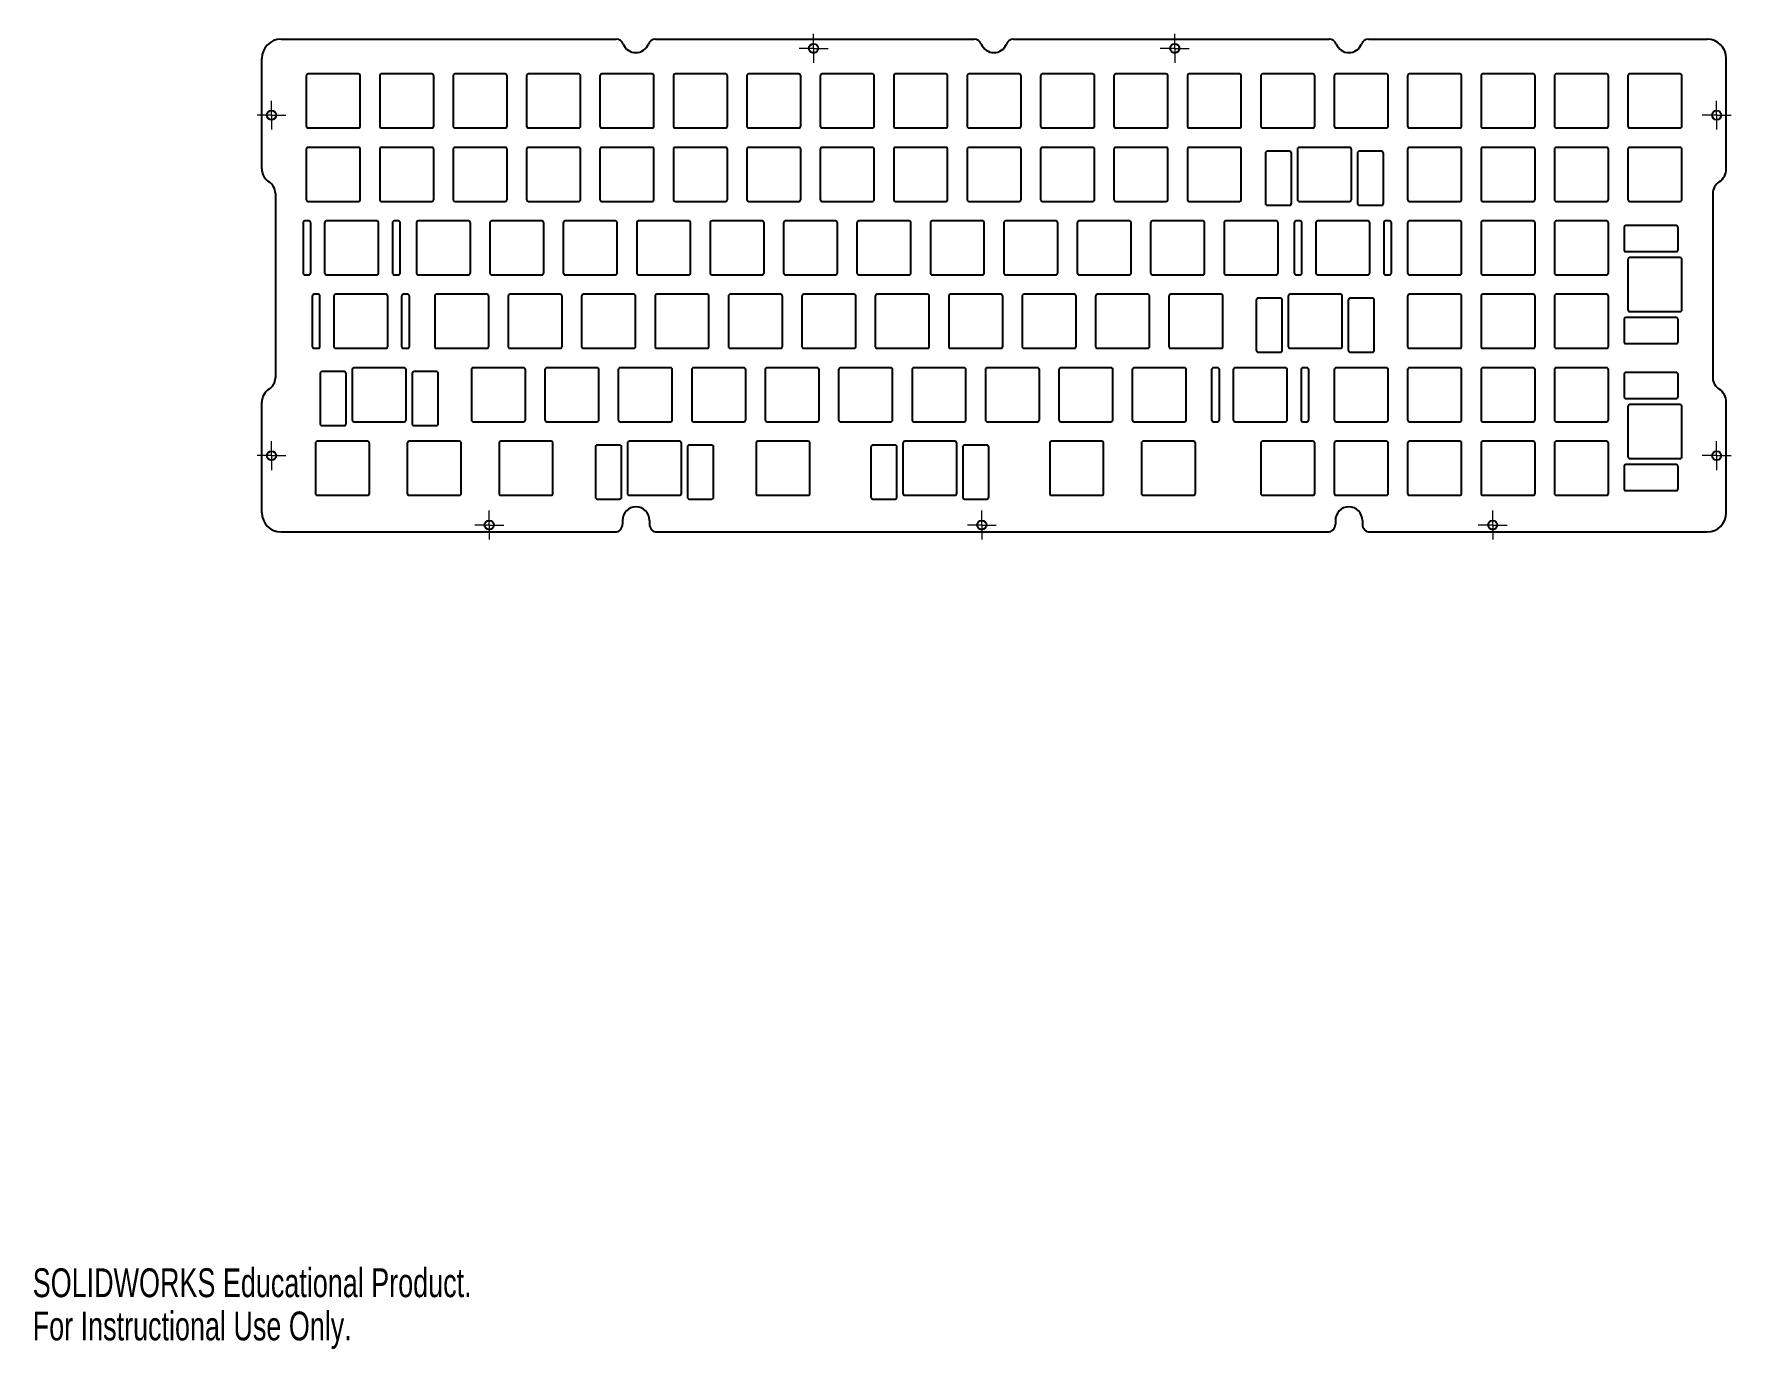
# Model space of a CAD drawing. Header units: millimetres. Extents: x 0 to 441, y 0 to 341.
import ezdxf

# ---------------------------------------------------------------- set-up
doc = ezdxf.new("R2010")
doc.units = ezdxf.units.MM
doc.styles.add('SLDTEXTSTYLE0', font='TXT', dxfattribs={"width": 0.7})

# ---------------------------------------------------------------- blocks, each defined once
blk = doc.blocks.new('SW_CENTERMARKSYMBOL_0')
at = {"color": 0, "linetype": 'Continuous', "lineweight": 18}
for p, q in [((-2.54, 0), (-3.74, 0)), ((0, 0), (-2.54, 0)), ((0, 2.54), (0, 3.74)), ((0, 0), (0, 2.54)), ((0, 0), (0, -2.54)), ((0, 0), (2.54, 0)), ((2.54, 0), (3.74, 0)), ((0, -2.54), (0, -3.74))]:
    blk.add_line(p, q, dxfattribs=at)
blk = doc.blocks.new('SW_CENTERMARKSYMBOL_1')
at = {"color": 0, "linetype": 'Continuous', "lineweight": 18}
for p, q in [((-2.54, 0), (-3.74, 0)), ((0, 0), (-2.54, 0)), ((0, 2.54), (0, 3.74)), ((0, 0), (0, 2.54)), ((0, 0), (0, -2.54)), ((0, 0), (2.54, 0)), ((2.54, 0), (3.74, 0)), ((0, -2.54), (0, -3.74))]:
    blk.add_line(p, q, dxfattribs=at)
blk = doc.blocks.new('SW_CENTERMARKSYMBOL_2')
at = {"color": 0, "linetype": 'Continuous', "lineweight": 18}
for p, q in [((-2.54, 0), (-3.74, 0)), ((0, 0), (-2.54, 0)), ((0, 2.54), (0, 3.74)), ((0, 0), (0, 2.54)), ((0, 0), (0, -2.54)), ((0, 0), (2.54, 0)), ((2.54, 0), (3.74, 0)), ((0, -2.54), (0, -3.74))]:
    blk.add_line(p, q, dxfattribs=at)
blk = doc.blocks.new('SW_CENTERMARKSYMBOL_3')
at = {"color": 0, "linetype": 'Continuous', "lineweight": 18}
for p, q in [((-2.54, 0), (-3.74, 0)), ((0, 0), (-2.54, 0)), ((0, 2.54), (0, 3.74)), ((0, 0), (0, 2.54)), ((0, 0), (0, -2.54)), ((0, 0), (2.54, 0)), ((2.54, 0), (3.74, 0)), ((0, -2.54), (0, -3.74))]:
    blk.add_line(p, q, dxfattribs=at)
blk = doc.blocks.new('SW_CENTERMARKSYMBOL_4')
at = {"color": 0, "linetype": 'Continuous', "lineweight": 18}
for p, q in [((-2.54, 0), (-3.74, 0)), ((0, 0), (-2.54, 0)), ((0, 2.54), (0, 3.74)), ((0, 0), (0, 2.54)), ((0, 0), (0, -2.54)), ((0, 0), (2.54, 0)), ((2.54, 0), (3.74, 0)), ((0, -2.54), (0, -3.74))]:
    blk.add_line(p, q, dxfattribs=at)
blk = doc.blocks.new('SW_CENTERMARKSYMBOL_5')
at = {"color": 0, "linetype": 'Continuous', "lineweight": 18}
for p, q in [((-2.54, 0), (-3.74, 0)), ((0, 0), (-2.54, 0)), ((0, 2.54), (0, 3.74)), ((0, 0), (0, 2.54)), ((0, 0), (0, -2.54)), ((0, 0), (2.54, 0)), ((2.54, 0), (3.74, 0)), ((0, -2.54), (0, -3.74))]:
    blk.add_line(p, q, dxfattribs=at)
blk = doc.blocks.new('SW_CENTERMARKSYMBOL_6')
at = {"color": 0, "linetype": 'Continuous', "lineweight": 18}
for p, q in [((-2.54, 0), (-3.74, 0)), ((0, 0), (-2.54, 0)), ((0, 2.54), (0, 3.74)), ((0, 0), (0, 2.54)), ((0, 0), (0, -2.54)), ((0, 0), (2.54, 0)), ((2.54, 0), (3.74, 0)), ((0, -2.54), (0, -3.74))]:
    blk.add_line(p, q, dxfattribs=at)
blk = doc.blocks.new('SW_CENTERMARKSYMBOL_7')
at = {"color": 0, "linetype": 'Continuous', "lineweight": 18}
for p, q in [((-2.54, 0), (-3.74, 0)), ((0, 0), (-2.54, 0)), ((0, 2.54), (0, 3.74)), ((0, 0), (0, 2.54)), ((0, 0), (0, -2.54)), ((0, 0), (2.54, 0)), ((2.54, 0), (3.74, 0)), ((0, -2.54), (0, -3.74))]:
    blk.add_line(p, q, dxfattribs=at)
blk = doc.blocks.new('SW_CENTERMARKSYMBOL_8')
at = {"color": 0, "linetype": 'Continuous', "lineweight": 18}
for p, q in [((-2.54, 0), (-3.74, 0)), ((0, 0), (-2.54, 0)), ((0, 2.54), (0, 3.74)), ((0, 0), (0, 2.54)), ((0, 0), (0, -2.54)), ((0, 0), (2.54, 0)), ((2.54, 0), (3.74, 0)), ((0, -2.54), (0, -3.74))]:
    blk.add_line(p, q, dxfattribs=at)

msp = doc.modelspace()

# ---------------------------------------------------------------- linework, layer by layer
at = {"color": 7, "linetype": 'Continuous', "lineweight": 25}
for p, q in [((64.45, 339.57), (151.35, 339.57)), ((161.6, 339.57), (244.25, 339.57)), ((254.5, 339.57), (336.35, 339.57)), ((346.6, 339.57), (434.4, 339.57)), ((59.45, 305.92), (59.45, 334.57)), ((84.48, 330.55), (71.48, 330.55)), ((103.53, 330.55), (90.53, 330.55)), ((122.58, 330.55), (109.58, 330.55)), ((141.63, 330.55), (128.63, 330.55)), ((160.68, 330.55), (147.68, 330.55)), ((179.73, 330.55), (166.73, 330.55)), ((198.78, 330.55), (185.78, 330.55)), ((217.83, 330.55), (204.83, 330.55)), ((236.88, 330.55), (223.88, 330.55)), ((255.93, 330.55), (242.93, 330.55)), ((274.98, 330.55), (261.98, 330.55)), ((294.03, 330.55), (281.03, 330.55)), ((313.08, 330.55), (300.08, 330.55)), ((332.13, 330.55), (319.13, 330.55)), ((351.18, 330.55), (338.18, 330.55)), ((370.23, 330.55), (357.23, 330.55)), ((389.28, 330.55), (376.28, 330.55)), ((408.33, 330.55), (395.33, 330.55)), ((427.38, 330.55), (414.38, 330.55)), ((439.4, 305.92), (439.4, 334.57)), ((70.98, 330.05), (70.98, 317.05)), ((84.98, 317.05), (84.98, 330.05)), ((90.03, 330.05), (90.03, 317.05)), ((104.03, 317.05), (104.03, 330.05)), ((109.08, 330.05), (109.08, 317.05)), ((123.08, 317.05), (123.08, 330.05)), ((128.13, 330.05), (128.13, 317.05)), ((142.13, 317.05), (142.13, 330.05)), ((147.18, 330.05), (147.18, 317.05)), ((161.18, 317.05), (161.18, 330.05)), ((166.23, 330.05), (166.23, 317.05)), ((180.23, 317.05), (180.23, 330.05)), ((185.28, 330.05), (185.28, 317.05)), ((199.28, 317.05), (199.28, 330.05)), ((204.33, 330.05), (204.33, 317.05)), ((218.33, 317.05), (218.33, 330.05)), ((223.38, 330.05), (223.38, 317.05)), ((237.38, 317.05), (237.38, 330.05)), ((242.43, 330.05), (242.43, 317.05)), ((256.43, 317.05), (256.43, 330.05)), ((261.48, 330.05), (261.48, 317.05)), ((275.48, 317.05), (275.48, 330.05)), ((280.53, 330.05), (280.53, 317.05)), ((294.53, 317.05), (294.53, 330.05)), ((299.58, 330.05), (299.58, 317.05)), ((313.58, 317.05), (313.58, 330.05)), ((318.63, 330.05), (318.63, 317.05)), ((332.63, 317.05), (332.63, 330.05)), ((337.68, 330.05), (337.68, 317.05)), ((351.68, 317.05), (351.68, 330.05)), ((356.73, 330.05), (356.73, 317.05)), ((370.73, 317.05), (370.73, 330.05)), ((375.78, 330.05), (375.78, 317.05)), ((389.78, 317.05), (389.78, 330.05)), ((394.83, 330.05), (394.83, 317.05)), ((408.83, 317.05), (408.83, 330.05)), ((413.88, 330.05), (413.88, 317.05)), ((427.88, 317.05), (427.88, 330.05)), ((71.48, 316.55), (84.48, 316.55)), ((90.53, 316.55), (103.53, 316.55)), ((109.58, 316.55), (122.58, 316.55)), ((128.63, 316.55), (141.63, 316.55)), ((147.68, 316.55), (160.68, 316.55)), ((166.73, 316.55), (179.73, 316.55)), ((185.78, 316.55), (198.78, 316.55)), ((204.83, 316.55), (217.83, 316.55)), ((223.88, 316.55), (236.88, 316.55)), ((242.93, 316.55), (255.93, 316.55)), ((261.98, 316.55), (274.98, 316.55)), ((281.03, 316.55), (294.03, 316.55)), ((300.08, 316.55), (313.08, 316.55)), ((319.13, 316.55), (332.13, 316.55)), ((338.18, 316.55), (351.18, 316.55)), ((357.23, 316.55), (370.23, 316.55)), ((376.28, 316.55), (389.28, 316.55)), ((395.33, 316.55), (408.33, 316.55)), ((414.38, 316.55), (427.38, 316.55)), ((70.98, 311), (70.98, 298)), ((84.48, 311.5), (71.48, 311.5)), ((84.98, 298), (84.98, 311)), ((90.03, 311), (90.03, 298)), ((103.53, 311.5), (90.53, 311.5)), ((104.03, 298), (104.03, 311)), ((109.08, 311), (109.08, 298)), ((122.58, 311.5), (109.58, 311.5)), ((123.08, 298), (123.08, 311)), ((128.13, 311), (128.13, 298)), ((141.63, 311.5), (128.63, 311.5)), ((142.13, 298), (142.13, 311)), ((147.18, 311), (147.18, 298)), ((160.68, 311.5), (147.68, 311.5)), ((161.18, 298), (161.18, 311)), ((166.23, 311), (166.23, 298)), ((179.73, 311.5), (166.73, 311.5)), ((180.23, 298), (180.23, 311)), ((185.28, 311), (185.28, 298)), ((198.78, 311.5), (185.78, 311.5)), ((199.28, 298), (199.28, 311)), ((204.33, 311), (204.33, 298)), ((217.83, 311.5), (204.83, 311.5)), ((218.33, 298), (218.33, 311)), ((223.38, 311), (223.38, 298)), ((236.88, 311.5), (223.88, 311.5)), ((237.38, 298), (237.38, 311)), ((242.43, 311), (242.43, 298)), ((255.93, 311.5), (242.93, 311.5)), ((256.43, 298), (256.43, 311)), ((261.48, 311), (261.48, 298)), ((274.98, 311.5), (261.98, 311.5)), ((275.48, 298), (275.48, 311)), ((280.53, 311), (280.53, 298)), ((294.03, 311.5), (281.03, 311.5)), ((294.53, 298), (294.53, 311)), ((299.58, 311), (299.58, 298)), ((313.08, 311.5), (300.08, 311.5)), ((313.58, 298), (313.58, 311)), ((319.84, 310), (319.84, 297)), ((326.09, 310.5), (320.34, 310.5)), ((326.59, 297), (326.59, 310)), ((328.15, 311), (328.15, 298)), ((341.65, 311.5), (328.65, 311.5)), ((342.15, 298), (342.15, 311)), ((343.71, 310), (343.71, 297)), ((349.96, 310.5), (344.21, 310.5)), ((350.46, 297), (350.46, 310)), ((356.73, 311), (356.73, 298)), ((370.23, 311.5), (357.23, 311.5)), ((370.73, 298), (370.73, 311)), ((375.78, 311), (375.78, 298)), ((389.28, 311.5), (376.28, 311.5)), ((389.78, 298), (389.78, 311)), ((394.83, 311), (394.83, 298)), ((408.33, 311.5), (395.33, 311.5)), ((408.83, 298), (408.83, 311)), ((413.88, 311), (413.88, 298)), ((427.38, 311.5), (414.38, 311.5)), ((427.88, 298), (427.88, 311)), ((62.95, 299.57), (62.95, 251.77)), ((435.9, 299.57), (435.9, 251.77)), ((71.48, 297.5), (84.48, 297.5)), ((90.53, 297.5), (103.53, 297.5)), ((109.58, 297.5), (122.58, 297.5)), ((128.63, 297.5), (141.63, 297.5)), ((147.68, 297.5), (160.68, 297.5)), ((166.73, 297.5), (179.73, 297.5)), ((185.78, 297.5), (198.78, 297.5)), ((204.83, 297.5), (217.83, 297.5)), ((223.88, 297.5), (236.88, 297.5)), ((242.93, 297.5), (255.93, 297.5)), ((261.98, 297.5), (274.98, 297.5)), ((281.03, 297.5), (294.03, 297.5)), ((300.08, 297.5), (313.08, 297.5)), ((320.34, 296.5), (326.09, 296.5)), ((328.65, 297.5), (341.65, 297.5)), ((344.21, 296.5), (349.96, 296.5)), ((357.23, 297.5), (370.23, 297.5)), ((376.28, 297.5), (389.28, 297.5)), ((395.33, 297.5), (408.33, 297.5)), ((414.38, 297.5), (427.38, 297.5)), ((70.14, 291.95), (70.14, 278.95)), ((71.64, 292.45), (70.64, 292.45)), ((72.14, 278.95), (72.14, 291.95)), ((75.74, 291.95), (75.74, 278.95)), ((89.24, 292.45), (76.24, 292.45)), ((89.74, 278.95), (89.74, 291.95)), ((93.34, 291.95), (93.34, 278.95)), ((94.84, 292.45), (93.84, 292.45)), ((95.34, 278.95), (95.34, 291.95)), ((99.55, 291.95), (99.55, 278.95)), ((113.05, 292.45), (100.05, 292.45)), ((113.55, 278.95), (113.55, 291.95)), ((118.6, 291.95), (118.6, 278.95)), ((132.1, 292.45), (119.1, 292.45)), ((132.6, 278.95), (132.6, 291.95)), ((137.65, 291.95), (137.65, 278.95)), ((151.15, 292.45), (138.15, 292.45)), ((151.65, 278.95), (151.65, 291.95)), ((156.7, 291.95), (156.7, 278.95)), ((170.2, 292.45), (157.2, 292.45)), ((170.7, 278.95), (170.7, 291.95)), ((175.75, 291.95), (175.75, 278.95)), ((189.25, 292.45), (176.25, 292.45)), ((189.75, 278.95), (189.75, 291.95)), ((194.8, 291.95), (194.8, 278.95)), ((208.3, 292.45), (195.3, 292.45)), ((208.8, 278.95), (208.8, 291.95)), ((213.85, 291.95), (213.85, 278.95)), ((227.35, 292.45), (214.35, 292.45)), ((227.85, 278.95), (227.85, 291.95)), ((232.9, 291.95), (232.9, 278.95)), ((246.4, 292.45), (233.4, 292.45)), ((246.9, 278.95), (246.9, 291.95)), ((251.95, 291.95), (251.95, 278.95)), ((265.45, 292.45), (252.45, 292.45)), ((265.95, 278.95), (265.95, 291.95)), ((271, 291.95), (271, 278.95)), ((284.5, 292.45), (271.5, 292.45)), ((285, 278.95), (285, 291.95)), ((290.05, 291.95), (290.05, 278.95)), ((303.55, 292.45), (290.55, 292.45)), ((304.05, 278.95), (304.05, 291.95)), ((309.1, 291.95), (309.1, 278.95)), ((322.6, 292.45), (309.6, 292.45)), ((323.1, 278.95), (323.1, 291.95)), ((327.31, 291.95), (327.31, 278.95)), ((328.81, 292.45), (327.81, 292.45)), ((329.31, 278.95), (329.31, 291.95)), ((332.91, 291.95), (332.91, 278.95)), ((346.41, 292.45), (333.41, 292.45)), ((346.91, 278.95), (346.91, 291.95)), ((350.51, 291.95), (350.51, 278.95)), ((352.01, 292.45), (351.01, 292.45)), ((352.51, 278.95), (352.51, 291.95)), ((356.73, 291.95), (356.73, 278.95)), ((370.23, 292.45), (357.23, 292.45)), ((370.73, 278.95), (370.73, 291.95)), ((375.78, 291.95), (375.78, 278.95)), ((389.28, 292.45), (376.28, 292.45)), ((389.78, 278.95), (389.78, 291.95)), ((394.83, 291.95), (394.83, 278.95)), ((408.33, 292.45), (395.33, 292.45)), ((408.83, 278.95), (408.83, 291.95)), ((412.88, 290.73), (412.88, 284.98)), ((426.38, 291.23), (413.38, 291.23)), ((426.88, 284.98), (426.88, 290.73)), ((413.38, 284.48), (426.38, 284.48)), ((413.88, 282.42), (413.88, 269.42)), ((427.38, 282.92), (414.38, 282.92)), ((427.88, 269.42), (427.88, 282.42)), ((70.64, 278.45), (71.64, 278.45)), ((76.24, 278.45), (89.24, 278.45)), ((93.84, 278.45), (94.84, 278.45)), ((100.05, 278.45), (113.05, 278.45)), ((119.1, 278.45), (132.1, 278.45)), ((138.15, 278.45), (151.15, 278.45)), ((157.2, 278.45), (170.2, 278.45)), ((176.25, 278.45), (189.25, 278.45)), ((195.3, 278.45), (208.3, 278.45)), ((214.35, 278.45), (227.35, 278.45)), ((233.4, 278.45), (246.4, 278.45)), ((252.45, 278.45), (265.45, 278.45)), ((271.5, 278.45), (284.5, 278.45)), ((290.55, 278.45), (303.55, 278.45)), ((309.6, 278.45), (322.6, 278.45)), ((327.81, 278.45), (328.81, 278.45)), ((333.41, 278.45), (346.41, 278.45)), ((351.01, 278.45), (352.01, 278.45)), ((357.23, 278.45), (370.23, 278.45)), ((376.28, 278.45), (389.28, 278.45)), ((395.33, 278.45), (408.33, 278.45)), ((74.02, 273.4), (73.02, 273.4)), ((91.62, 273.4), (78.62, 273.4)), ((97.22, 273.4), (96.22, 273.4)), ((117.81, 273.4), (104.81, 273.4)), ((136.86, 273.4), (123.86, 273.4)), ((155.91, 273.4), (142.91, 273.4)), ((174.96, 273.4), (161.96, 273.4)), ((194.01, 273.4), (181.01, 273.4)), ((213.06, 273.4), (200.06, 273.4)), ((232.11, 273.4), (219.11, 273.4)), ((251.16, 273.4), (238.16, 273.4)), ((270.21, 273.4), (257.21, 273.4)), ((289.26, 273.4), (276.26, 273.4)), ((308.31, 273.4), (295.31, 273.4)), ((339.27, 273.4), (326.27, 273.4)), ((370.23, 273.4), (357.23, 273.4)), ((389.28, 273.4), (376.28, 273.4)), ((408.33, 273.4), (395.33, 273.4)), ((72.52, 272.9), (72.52, 259.9)), ((74.52, 259.9), (74.52, 272.9)), ((78.12, 272.9), (78.12, 259.9)), ((92.12, 259.9), (92.12, 272.9)), ((95.72, 272.9), (95.72, 259.9)), ((97.72, 259.9), (97.72, 272.9)), ((104.31, 272.9), (104.31, 259.9)), ((118.31, 259.9), (118.31, 272.9)), ((123.36, 272.9), (123.36, 259.9)), ((137.36, 259.9), (137.36, 272.9)), ((142.41, 272.9), (142.41, 259.9)), ((156.41, 259.9), (156.41, 272.9)), ((161.46, 272.9), (161.46, 259.9)), ((175.46, 259.9), (175.46, 272.9)), ((180.51, 272.9), (180.51, 259.9)), ((194.51, 259.9), (194.51, 272.9)), ((199.56, 272.9), (199.56, 259.9)), ((213.56, 259.9), (213.56, 272.9)), ((218.61, 272.9), (218.61, 259.9)), ((232.61, 259.9), (232.61, 272.9)), ((237.66, 272.9), (237.66, 259.9)), ((251.66, 259.9), (251.66, 272.9)), ((256.71, 272.9), (256.71, 259.9)), ((270.71, 259.9), (270.71, 272.9)), ((275.76, 272.9), (275.76, 259.9)), ((289.76, 259.9), (289.76, 272.9)), ((294.81, 272.9), (294.81, 259.9)), ((308.81, 259.9), (308.81, 272.9)), ((317.46, 271.9), (317.46, 258.9)), ((323.71, 272.4), (317.96, 272.4)), ((324.21, 258.9), (324.21, 271.9)), ((325.77, 272.9), (325.77, 259.9)), ((339.77, 259.9), (339.77, 272.9)), ((341.33, 271.9), (341.33, 258.9)), ((347.58, 272.4), (341.83, 272.4)), ((348.08, 258.9), (348.08, 271.9)), ((356.73, 272.9), (356.73, 259.9)), ((370.73, 259.9), (370.73, 272.9)), ((375.78, 272.9), (375.78, 259.9)), ((389.78, 259.9), (389.78, 272.9)), ((394.83, 272.9), (394.83, 259.9)), ((408.83, 259.9), (408.83, 272.9)), ((414.38, 268.92), (427.38, 268.92)), ((412.88, 266.86), (412.88, 261.11)), ((426.38, 267.36), (413.38, 267.36)), ((426.88, 261.11), (426.88, 266.86)), ((413.38, 260.61), (426.38, 260.61)), ((73.02, 259.4), (74.02, 259.4)), ((78.62, 259.4), (91.62, 259.4)), ((96.22, 259.4), (97.22, 259.4)), ((104.81, 259.4), (117.81, 259.4)), ((123.86, 259.4), (136.86, 259.4)), ((142.91, 259.4), (155.91, 259.4)), ((161.96, 259.4), (174.96, 259.4)), ((181.01, 259.4), (194.01, 259.4)), ((200.06, 259.4), (213.06, 259.4)), ((219.11, 259.4), (232.11, 259.4)), ((238.16, 259.4), (251.16, 259.4)), ((257.21, 259.4), (270.21, 259.4)), ((276.26, 259.4), (289.26, 259.4)), ((295.31, 259.4), (308.31, 259.4)), ((317.96, 258.4), (323.71, 258.4)), ((326.27, 259.4), (339.27, 259.4)), ((341.83, 258.4), (347.58, 258.4)), ((357.23, 259.4), (370.23, 259.4)), ((376.28, 259.4), (389.28, 259.4)), ((395.33, 259.4), (408.33, 259.4)), ((74.57, 252.85), (74.57, 239.85)), ((80.82, 253.35), (75.07, 253.35)), ((81.32, 239.85), (81.32, 252.85)), ((82.88, 253.85), (82.88, 240.85)), ((96.38, 254.35), (83.38, 254.35)), ((96.88, 240.85), (96.88, 253.85)), ((98.45, 252.85), (98.45, 239.85)), ((104.7, 253.35), (98.95, 253.35)), ((105.2, 239.85), (105.2, 252.85)), ((113.84, 253.85), (113.84, 240.85)), ((127.34, 254.35), (114.34, 254.35)), ((127.84, 240.85), (127.84, 253.85)), ((132.89, 253.85), (132.89, 240.85)), ((146.39, 254.35), (133.39, 254.35)), ((146.89, 240.85), (146.89, 253.85)), ((151.94, 253.85), (151.94, 240.85)), ((165.44, 254.35), (152.44, 254.35)), ((165.94, 240.85), (165.94, 253.85)), ((170.99, 253.85), (170.99, 240.85)), ((184.49, 254.35), (171.49, 254.35)), ((184.99, 240.85), (184.99, 253.85)), ((190.04, 253.85), (190.04, 240.85)), ((203.54, 254.35), (190.54, 254.35)), ((204.04, 240.85), (204.04, 253.85)), ((209.09, 253.85), (209.09, 240.85)), ((222.59, 254.35), (209.59, 254.35)), ((223.09, 240.85), (223.09, 253.85)), ((228.14, 253.85), (228.14, 240.85)), ((241.64, 254.35), (228.64, 254.35)), ((242.14, 240.85), (242.14, 253.85)), ((247.19, 253.85), (247.19, 240.85)), ((260.69, 254.35), (247.69, 254.35)), ((261.19, 240.85), (261.19, 253.85)), ((266.24, 253.85), (266.24, 240.85)), ((279.74, 254.35), (266.74, 254.35)), ((280.24, 240.85), (280.24, 253.85)), ((285.29, 253.85), (285.29, 240.85)), ((298.79, 254.35), (285.79, 254.35)), ((299.29, 240.85), (299.29, 253.85)), ((305.88, 253.85), (305.88, 240.85)), ((307.38, 254.35), (306.38, 254.35)), ((307.88, 240.85), (307.88, 253.85)), ((311.48, 253.85), (311.48, 240.85)), ((324.98, 254.35), (311.98, 254.35)), ((325.48, 240.85), (325.48, 253.85)), ((329.08, 253.85), (329.08, 240.85)), ((330.58, 254.35), (329.58, 254.35)), ((331.08, 240.85), (331.08, 253.85)), ((337.68, 253.85), (337.68, 240.85)), ((351.18, 254.35), (338.18, 254.35)), ((351.68, 240.85), (351.68, 253.85)), ((356.73, 253.85), (356.73, 240.85)), ((370.23, 254.35), (357.23, 254.35)), ((370.73, 240.85), (370.73, 253.85)), ((375.78, 253.85), (375.78, 240.85)), ((389.28, 254.35), (376.28, 254.35)), ((389.78, 240.85), (389.78, 253.85)), ((394.83, 253.85), (394.83, 240.85)), ((408.33, 254.35), (395.33, 254.35)), ((408.83, 240.85), (408.83, 253.85)), ((412.88, 252.63), (412.88, 246.88)), ((426.38, 253.13), (413.38, 253.13)), ((426.88, 246.88), (426.88, 252.63)), ((59.45, 216.77), (59.45, 245.43)), ((413.38, 246.38), (426.38, 246.38)), ((413.88, 244.32), (413.88, 231.32)), ((427.38, 244.82), (414.38, 244.82)), ((427.88, 231.32), (427.88, 244.32)), ((439.4, 216.77), (439.4, 245.43)), ((75.07, 239.35), (80.82, 239.35)), ((83.38, 240.35), (96.38, 240.35)), ((98.95, 239.35), (104.7, 239.35)), ((114.34, 240.35), (127.34, 240.35)), ((133.39, 240.35), (146.39, 240.35)), ((152.44, 240.35), (165.44, 240.35)), ((171.49, 240.35), (184.49, 240.35)), ((190.54, 240.35), (203.54, 240.35)), ((209.59, 240.35), (222.59, 240.35)), ((228.64, 240.35), (241.64, 240.35)), ((247.69, 240.35), (260.69, 240.35)), ((266.74, 240.35), (279.74, 240.35)), ((285.79, 240.35), (298.79, 240.35)), ((306.38, 240.35), (307.38, 240.35)), ((311.98, 240.35), (324.98, 240.35)), ((329.58, 240.35), (330.58, 240.35)), ((338.18, 240.35), (351.18, 240.35)), ((357.23, 240.35), (370.23, 240.35)), ((376.28, 240.35), (389.28, 240.35)), ((395.33, 240.35), (408.33, 240.35)), ((73.36, 234.8), (73.36, 221.8)), ((86.86, 235.3), (73.86, 235.3)), ((87.36, 221.8), (87.36, 234.8)), ((97.17, 234.8), (97.17, 221.8)), ((110.67, 235.3), (97.67, 235.3)), ((111.17, 221.8), (111.17, 234.8)), ((120.98, 234.8), (120.98, 221.8)), ((134.48, 235.3), (121.48, 235.3)), ((134.98, 221.8), (134.98, 234.8)), ((146.01, 233.8), (146.01, 220.8)), ((152.26, 234.3), (146.51, 234.3)), ((152.76, 220.8), (152.76, 233.8)), ((154.32, 234.8), (154.32, 221.8)), ((167.82, 235.3), (154.82, 235.3)), ((168.32, 221.8), (168.32, 234.8)), ((169.88, 233.8), (169.88, 220.8)), ((176.13, 234.3), (170.38, 234.3)), ((176.63, 220.8), (176.63, 233.8)), ((187.66, 234.8), (187.66, 221.8)), ((201.16, 235.3), (188.16, 235.3)), ((201.66, 221.8), (201.66, 234.8)), ((217.48, 233.8), (217.48, 220.8)), ((223.73, 234.3), (217.98, 234.3)), ((224.23, 220.8), (224.23, 233.8)), ((225.76, 234.8), (225.76, 221.8)), ((239.26, 235.3), (226.26, 235.3)), ((239.76, 221.8), (239.76, 234.8)), ((241.28, 233.8), (241.28, 220.8)), ((247.53, 234.3), (241.78, 234.3)), ((248.03, 220.8), (248.03, 233.8)), ((263.86, 234.8), (263.86, 221.8)), ((277.36, 235.3), (264.36, 235.3)), ((277.86, 221.8), (277.86, 234.8)), ((287.67, 234.8), (287.67, 221.8)), ((301.17, 235.3), (288.17, 235.3)), ((301.67, 221.8), (301.67, 234.8)), ((318.63, 234.8), (318.63, 221.8)), ((332.13, 235.3), (319.13, 235.3)), ((332.63, 221.8), (332.63, 234.8)), ((337.68, 234.8), (337.68, 221.8)), ((351.18, 235.3), (338.18, 235.3)), ((351.68, 221.8), (351.68, 234.8)), ((356.73, 234.8), (356.73, 221.8)), ((370.23, 235.3), (357.23, 235.3)), ((370.73, 221.8), (370.73, 234.8)), ((375.78, 234.8), (375.78, 221.8)), ((389.28, 235.3), (376.28, 235.3)), ((389.78, 221.8), (389.78, 234.8)), ((394.83, 234.8), (394.83, 221.8)), ((408.33, 235.3), (395.33, 235.3)), ((408.83, 221.8), (408.83, 234.8)), ((426.38, 229.26), (413.38, 229.26)), ((414.38, 230.82), (427.38, 230.82)), ((412.88, 228.76), (412.88, 223.01)), ((426.88, 223.01), (426.88, 228.76)), ((73.86, 221.3), (86.86, 221.3)), ((97.67, 221.3), (110.67, 221.3)), ((121.48, 221.3), (134.48, 221.3)), ((146.51, 220.3), (152.26, 220.3)), ((154.82, 221.3), (167.82, 221.3)), ((170.38, 220.3), (176.13, 220.3)), ((188.16, 221.3), (201.16, 221.3)), ((217.98, 220.3), (223.73, 220.3)), ((226.26, 221.3), (239.26, 221.3)), ((241.78, 220.3), (247.53, 220.3)), ((264.36, 221.3), (277.36, 221.3)), ((288.17, 221.3), (301.17, 221.3)), ((319.13, 221.3), (332.13, 221.3)), ((338.18, 221.3), (351.18, 221.3)), ((357.23, 221.3), (370.23, 221.3)), ((376.28, 221.3), (389.28, 221.3)), ((395.33, 221.3), (408.33, 221.3)), ((413.38, 222.51), (426.38, 222.51)), ((64.45, 211.77), (151.02, 211.77)), ((153.02, 214.77), (153.02, 213.77)), ((160.02, 214.77), (160.02, 213.77)), ((162.02, 211.77), (335.98, 211.77)), ((337.98, 214.77), (337.98, 213.77)), ((344.98, 214.77), (344.98, 213.77)), ((346.98, 211.77), (434.4, 211.77))]:
    msp.add_line(p, q, dxfattribs=at)
for centre in [(202.6, 337.17), (296.3, 337.17), (61.95, 319.87), (436.9, 319.87), (61.95, 231.57), (436.9, 231.57), (118.45, 213.57), (246.23, 213.57), (378.8, 213.57)]:
    msp.add_circle(centre, 1.2, dxfattribs=at)
for centre, radius, start, end in [((64.45, 334.57), 5, 90, 180), ((151.35, 337.57), 2, 21.3237, 90), ((161.6, 337.57), 2, 90, 158.6763), ((244.25, 337.57), 2, 21.3237, 90), ((254.5, 337.57), 2, 90, 158.6763), ((336.35, 337.57), 2, 21.3237, 90), ((346.6, 337.57), 2, 90, 158.6763), ((434.4, 334.57), 5, 0, 90), ((156.48, 339.57), 3.5, 201.3237, 338.6763), ((249.38, 339.57), 3.5, 201.3237, 338.6763), ((341.48, 339.57), 3.5, 201.3237, 338.6763), ((71.48, 330.05), 0.5, 90, 180), ((84.48, 330.05), 0.5, 0, 90), ((90.53, 330.05), 0.5, 90, 180), ((103.53, 330.05), 0.5, 0, 90), ((109.58, 330.05), 0.5, 90, 180), ((122.58, 330.05), 0.5, 0, 90), ((128.63, 330.05), 0.5, 90, 180), ((141.63, 330.05), 0.5, 0, 90), ((147.68, 330.05), 0.5, 90, 180), ((160.68, 330.05), 0.5, 0, 90), ((166.73, 330.05), 0.5, 90, 180), ((179.73, 330.05), 0.5, 0, 90), ((185.78, 330.05), 0.5, 90, 180), ((198.78, 330.05), 0.5, 0, 90), ((204.83, 330.05), 0.5, 90, 180), ((217.83, 330.05), 0.5, 0, 90), ((223.88, 330.05), 0.5, 90, 180), ((236.88, 330.05), 0.5, 0, 90), ((242.93, 330.05), 0.5, 90, 180), ((255.93, 330.05), 0.5, 0, 90), ((261.98, 330.05), 0.5, 90, 180), ((274.98, 330.05), 0.5, 0, 90), ((281.03, 330.05), 0.5, 90, 180), ((294.03, 330.05), 0.5, 0, 90), ((300.08, 330.05), 0.5, 90, 180), ((313.08, 330.05), 0.5, 0, 90), ((319.13, 330.05), 0.5, 90, 180), ((332.13, 330.05), 0.5, 0, 90), ((338.18, 330.05), 0.5, 90, 180), ((351.18, 330.05), 0.5, 0, 90), ((357.23, 330.05), 0.5, 90, 180), ((370.23, 330.05), 0.5, 0, 90), ((376.28, 330.05), 0.5, 90, 180), ((389.28, 330.05), 0.5, 0, 90), ((395.33, 330.05), 0.5, 90, 180), ((408.33, 330.05), 0.5, 0, 90), ((414.38, 330.05), 0.5, 90, 180), ((427.38, 330.05), 0.5, 0, 90), ((71.48, 317.05), 0.5, 180, 270), ((84.48, 317.05), 0.5, 270, 0), ((90.53, 317.05), 0.5, 180, 270), ((103.53, 317.05), 0.5, 270, 0), ((109.58, 317.05), 0.5, 180, 270), ((122.58, 317.05), 0.5, 270, 0), ((128.63, 317.05), 0.5, 180, 270), ((141.63, 317.05), 0.5, 270, 0), ((147.68, 317.05), 0.5, 180, 270), ((160.68, 317.05), 0.5, 270, 0), ((166.73, 317.05), 0.5, 180, 270), ((179.73, 317.05), 0.5, 270, 0), ((185.78, 317.05), 0.5, 180, 270), ((198.78, 317.05), 0.5, 270, 0), ((204.83, 317.05), 0.5, 180, 270), ((217.83, 317.05), 0.5, 270, 0), ((223.88, 317.05), 0.5, 180, 270), ((236.88, 317.05), 0.5, 270, 0), ((242.93, 317.05), 0.5, 180, 270), ((255.93, 317.05), 0.5, 270, 0), ((261.98, 317.05), 0.5, 180, 270), ((274.98, 317.05), 0.5, 270, 0), ((281.03, 317.05), 0.5, 180, 270), ((294.03, 317.05), 0.5, 270, 0), ((300.08, 317.05), 0.5, 180, 270), ((313.08, 317.05), 0.5, 270, 0), ((319.13, 317.05), 0.5, 180, 270), ((332.13, 317.05), 0.5, 270, 0), ((338.18, 317.05), 0.5, 180, 270), ((351.18, 317.05), 0.5, 270, 0), ((357.23, 317.05), 0.5, 180, 270), ((370.23, 317.05), 0.5, 270, 0), ((376.28, 317.05), 0.5, 180, 270), ((389.28, 317.05), 0.5, 270, 0), ((395.33, 317.05), 0.5, 180, 270), ((408.33, 317.05), 0.5, 270, 0), ((414.38, 317.05), 0.5, 180, 270), ((427.38, 317.05), 0.5, 270, 0), ((71.48, 311), 0.5, 90, 180), ((84.48, 311), 0.5, 0, 90), ((90.53, 311), 0.5, 90, 180), ((103.53, 311), 0.5, 0, 90), ((109.58, 311), 0.5, 90, 180), ((122.58, 311), 0.5, 0, 90), ((128.63, 311), 0.5, 90, 180), ((141.63, 311), 0.5, 0, 90), ((147.68, 311), 0.5, 90, 180), ((160.68, 311), 0.5, 0, 90), ((166.73, 311), 0.5, 90, 180), ((179.73, 311), 0.5, 0, 90), ((185.78, 311), 0.5, 90, 180), ((198.78, 311), 0.5, 0, 90), ((204.83, 311), 0.5, 90, 180), ((217.83, 311), 0.5, 0, 90), ((223.88, 311), 0.5, 90, 180), ((236.88, 311), 0.5, 0, 90), ((242.93, 311), 0.5, 90, 180), ((255.93, 311), 0.5, 0, 90), ((261.98, 311), 0.5, 90, 180), ((274.98, 311), 0.5, 0, 90), ((281.03, 311), 0.5, 90, 180), ((294.03, 311), 0.5, 0, 90), ((300.08, 311), 0.5, 90, 180), ((313.08, 311), 0.5, 0, 90), ((320.34, 310), 0.5, 90, 180), ((326.09, 310), 0.5, 0, 90), ((328.65, 311), 0.5, 90, 180), ((341.65, 311), 0.5, 0, 90), ((344.21, 310), 0.5, 90, 180), ((349.96, 310), 0.5, 0, 90), ((357.23, 311), 0.5, 90, 180), ((370.23, 311), 0.5, 0, 90), ((376.28, 311), 0.5, 90, 180), ((389.28, 311), 0.5, 0, 90), ((395.33, 311), 0.5, 90, 180), ((408.33, 311), 0.5, 0, 90), ((414.38, 311), 0.5, 90, 180), ((427.38, 311), 0.5, 0, 90), ((63.45, 305.92), 4, 180, 237.769), ((435.4, 305.92), 4, 302.231, 0), ((59.45, 299.57), 3.5, 0, 57.769), ((439.4, 299.57), 3.5, 122.231, 180), ((71.48, 298), 0.5, 180, 270), ((84.48, 298), 0.5, 270, 0), ((90.53, 298), 0.5, 180, 270), ((103.53, 298), 0.5, 270, 0), ((109.58, 298), 0.5, 180, 270), ((122.58, 298), 0.5, 270, 0), ((128.63, 298), 0.5, 180, 270), ((141.63, 298), 0.5, 270, 0), ((147.68, 298), 0.5, 180, 270), ((160.68, 298), 0.5, 270, 0), ((166.73, 298), 0.5, 180, 270), ((179.73, 298), 0.5, 270, 0), ((185.78, 298), 0.5, 180, 270), ((198.78, 298), 0.5, 270, 0), ((204.83, 298), 0.5, 180, 270), ((217.83, 298), 0.5, 270, 0), ((223.88, 298), 0.5, 180, 270), ((236.88, 298), 0.5, 270, 0), ((242.93, 298), 0.5, 180, 270), ((255.93, 298), 0.5, 270, 0), ((261.98, 298), 0.5, 180, 270), ((274.98, 298), 0.5, 270, 0), ((281.03, 298), 0.5, 180, 270), ((294.03, 298), 0.5, 270, 0), ((300.08, 298), 0.5, 180, 270), ((313.08, 298), 0.5, 270, 0), ((320.34, 297), 0.5, 180, 270), ((326.09, 297), 0.5, 270, 0), ((328.65, 298), 0.5, 180, 270), ((341.65, 298), 0.5, 270, 0), ((344.21, 297), 0.5, 180, 270), ((349.96, 297), 0.5, 270, 0), ((357.23, 298), 0.5, 180, 270), ((370.23, 298), 0.5, 270, 0), ((376.28, 298), 0.5, 180, 270), ((389.28, 298), 0.5, 270, 0), ((395.33, 298), 0.5, 180, 270), ((408.33, 298), 0.5, 270, 0), ((414.38, 298), 0.5, 180, 270), ((427.38, 298), 0.5, 270, 0), ((70.64, 291.95), 0.5, 90, 180), ((71.64, 291.95), 0.5, 0, 90), ((76.24, 291.95), 0.5, 90, 180), ((89.24, 291.95), 0.5, 0, 90), ((93.84, 291.95), 0.5, 90, 180), ((94.84, 291.95), 0.5, 0, 90), ((100.05, 291.95), 0.5, 90, 180), ((113.05, 291.95), 0.5, 0, 90), ((119.1, 291.95), 0.5, 90, 180), ((132.1, 291.95), 0.5, 0, 90), ((138.15, 291.95), 0.5, 90, 180), ((151.15, 291.95), 0.5, 0, 90), ((157.2, 291.95), 0.5, 90, 180), ((170.2, 291.95), 0.5, 0, 90), ((176.25, 291.95), 0.5, 90, 180), ((189.25, 291.95), 0.5, 0, 90), ((195.3, 291.95), 0.5, 90, 180), ((208.3, 291.95), 0.5, 0, 90), ((214.35, 291.95), 0.5, 90, 180), ((227.35, 291.95), 0.5, 0, 90), ((233.4, 291.95), 0.5, 90, 180), ((246.4, 291.95), 0.5, 0, 90), ((252.45, 291.95), 0.5, 90, 180), ((265.45, 291.95), 0.5, 0, 90), ((271.5, 291.95), 0.5, 90, 180), ((284.5, 291.95), 0.5, 0, 90), ((290.55, 291.95), 0.5, 90, 180), ((303.55, 291.95), 0.5, 0, 90), ((309.6, 291.95), 0.5, 90, 180), ((322.6, 291.95), 0.5, 0, 90), ((327.81, 291.95), 0.5, 90, 180), ((328.81, 291.95), 0.5, 0, 90), ((333.41, 291.95), 0.5, 90, 180), ((346.41, 291.95), 0.5, 0, 90), ((351.01, 291.95), 0.5, 90, 180), ((352.01, 291.95), 0.5, 0, 90), ((357.23, 291.95), 0.5, 90, 180), ((370.23, 291.95), 0.5, 0, 90), ((376.28, 291.95), 0.5, 90, 180), ((389.28, 291.95), 0.5, 0, 90), ((395.33, 291.95), 0.5, 90, 180), ((408.33, 291.95), 0.5, 0, 90), ((413.38, 290.73), 0.5, 90, 180), ((426.38, 290.73), 0.5, 0, 90), ((413.38, 284.98), 0.5, 180, 270), ((414.38, 282.42), 0.5, 90, 180), ((426.38, 284.98), 0.5, 270, 0), ((427.38, 282.42), 0.5, 0, 90), ((70.64, 278.95), 0.5, 180, 270), ((71.64, 278.95), 0.5, 270, 0), ((76.24, 278.95), 0.5, 180, 270), ((89.24, 278.95), 0.5, 270, 0), ((93.84, 278.95), 0.5, 180, 270), ((94.84, 278.95), 0.5, 270, 0), ((100.05, 278.95), 0.5, 180, 270), ((113.05, 278.95), 0.5, 270, 0), ((119.1, 278.95), 0.5, 180, 270), ((132.1, 278.95), 0.5, 270, 0), ((138.15, 278.95), 0.5, 180, 270), ((151.15, 278.95), 0.5, 270, 0), ((157.2, 278.95), 0.5, 180, 270), ((170.2, 278.95), 0.5, 270, 0), ((176.25, 278.95), 0.5, 180, 270), ((189.25, 278.95), 0.5, 270, 0), ((195.3, 278.95), 0.5, 180, 270), ((208.3, 278.95), 0.5, 270, 0), ((214.35, 278.95), 0.5, 180, 270), ((227.35, 278.95), 0.5, 270, 0), ((233.4, 278.95), 0.5, 180, 270), ((246.4, 278.95), 0.5, 270, 0), ((252.45, 278.95), 0.5, 180, 270), ((265.45, 278.95), 0.5, 270, 0), ((271.5, 278.95), 0.5, 180, 270), ((284.5, 278.95), 0.5, 270, 0), ((290.55, 278.95), 0.5, 180, 270), ((303.55, 278.95), 0.5, 270, 0), ((309.6, 278.95), 0.5, 180, 270), ((322.6, 278.95), 0.5, 270, 0), ((327.81, 278.95), 0.5, 180, 270), ((328.81, 278.95), 0.5, 270, 0), ((333.41, 278.95), 0.5, 180, 270), ((346.41, 278.95), 0.5, 270, 0), ((351.01, 278.95), 0.5, 180, 270), ((352.01, 278.95), 0.5, 270, 0), ((357.23, 278.95), 0.5, 180, 270), ((370.23, 278.95), 0.5, 270, 0), ((376.28, 278.95), 0.5, 180, 270), ((389.28, 278.95), 0.5, 270, 0), ((395.33, 278.95), 0.5, 180, 270), ((408.33, 278.95), 0.5, 270, 0), ((73.02, 272.9), 0.5, 90, 180), ((74.02, 272.9), 0.5, 0, 90), ((78.62, 272.9), 0.5, 90, 180), ((91.62, 272.9), 0.5, 0, 90), ((96.22, 272.9), 0.5, 90, 180), ((97.22, 272.9), 0.5, 0, 90), ((104.81, 272.9), 0.5, 90, 180), ((117.81, 272.9), 0.5, 0, 90), ((123.86, 272.9), 0.5, 90, 180), ((136.86, 272.9), 0.5, 0, 90), ((142.91, 272.9), 0.5, 90, 180), ((155.91, 272.9), 0.5, 0, 90), ((161.96, 272.9), 0.5, 90, 180), ((174.96, 272.9), 0.5, 0, 90), ((181.01, 272.9), 0.5, 90, 180), ((194.01, 272.9), 0.5, 0, 90), ((200.06, 272.9), 0.5, 90, 180), ((213.06, 272.9), 0.5, 0, 90), ((219.11, 272.9), 0.5, 90, 180), ((232.11, 272.9), 0.5, 0, 90), ((238.16, 272.9), 0.5, 90, 180), ((251.16, 272.9), 0.5, 0, 90), ((257.21, 272.9), 0.5, 90, 180), ((270.21, 272.9), 0.5, 0, 90), ((276.26, 272.9), 0.5, 90, 180), ((289.26, 272.9), 0.5, 0, 90), ((295.31, 272.9), 0.5, 90, 180), ((308.31, 272.9), 0.5, 0, 90), ((326.27, 272.9), 0.5, 90, 180), ((339.27, 272.9), 0.5, 0, 90), ((357.23, 272.9), 0.5, 90, 180), ((370.23, 272.9), 0.5, 0, 90), ((376.28, 272.9), 0.5, 90, 180), ((389.28, 272.9), 0.5, 0, 90), ((395.33, 272.9), 0.5, 90, 180), ((408.33, 272.9), 0.5, 0, 90), ((317.96, 271.9), 0.5, 90, 180), ((323.71, 271.9), 0.5, 0, 90), ((341.83, 271.9), 0.5, 90, 180), ((347.58, 271.9), 0.5, 0, 90), ((414.38, 269.42), 0.5, 180, 270), ((427.38, 269.42), 0.5, 270, 0), ((413.38, 266.86), 0.5, 90, 180), ((426.38, 266.86), 0.5, 0, 90), ((73.02, 259.9), 0.5, 180, 270), ((74.02, 259.9), 0.5, 270, 0), ((78.62, 259.9), 0.5, 180, 270), ((91.62, 259.9), 0.5, 270, 0), ((96.22, 259.9), 0.5, 180, 270), ((97.22, 259.9), 0.5, 270, 0), ((104.81, 259.9), 0.5, 180, 270), ((117.81, 259.9), 0.5, 270, 0), ((123.86, 259.9), 0.5, 180, 270), ((136.86, 259.9), 0.5, 270, 0), ((142.91, 259.9), 0.5, 180, 270), ((155.91, 259.9), 0.5, 270, 0), ((161.96, 259.9), 0.5, 180, 270), ((174.96, 259.9), 0.5, 270, 0), ((181.01, 259.9), 0.5, 180, 270), ((194.01, 259.9), 0.5, 270, 0), ((200.06, 259.9), 0.5, 180, 270), ((213.06, 259.9), 0.5, 270, 0), ((219.11, 259.9), 0.5, 180, 270), ((232.11, 259.9), 0.5, 270, 0), ((238.16, 259.9), 0.5, 180, 270), ((251.16, 259.9), 0.5, 270, 0), ((257.21, 259.9), 0.5, 180, 270), ((270.21, 259.9), 0.5, 270, 0), ((276.26, 259.9), 0.5, 180, 270), ((289.26, 259.9), 0.5, 270, 0), ((295.31, 259.9), 0.5, 180, 270), ((308.31, 259.9), 0.5, 270, 0), ((326.27, 259.9), 0.5, 180, 270), ((339.27, 259.9), 0.5, 270, 0), ((357.23, 259.9), 0.5, 180, 270), ((370.23, 259.9), 0.5, 270, 0), ((376.28, 259.9), 0.5, 180, 270), ((389.28, 259.9), 0.5, 270, 0), ((395.33, 259.9), 0.5, 180, 270), ((408.33, 259.9), 0.5, 270, 0), ((413.38, 261.11), 0.5, 180, 270), ((426.38, 261.11), 0.5, 270, 0), ((317.96, 258.9), 0.5, 180, 270), ((323.71, 258.9), 0.5, 270, 0), ((341.83, 258.9), 0.5, 180, 270), ((347.58, 258.9), 0.5, 270, 0), ((59.45, 251.77), 3.5, 302.231, 0), ((75.07, 252.85), 0.5, 90, 180), ((80.82, 252.85), 0.5, 0, 90), ((83.38, 253.85), 0.5, 90, 180), ((96.38, 253.85), 0.5, 0, 90), ((98.95, 252.85), 0.5, 90, 180), ((104.7, 252.85), 0.5, 0, 90), ((114.34, 253.85), 0.5, 90, 180), ((127.34, 253.85), 0.5, 0, 90), ((133.39, 253.85), 0.5, 90, 180), ((146.39, 253.85), 0.5, 0, 90), ((152.44, 253.85), 0.5, 90, 180), ((165.44, 253.85), 0.5, 0, 90), ((171.49, 253.85), 0.5, 90, 180), ((184.49, 253.85), 0.5, 0, 90), ((190.54, 253.85), 0.5, 90, 180), ((203.54, 253.85), 0.5, 0, 90), ((209.59, 253.85), 0.5, 90, 180), ((222.59, 253.85), 0.5, 0, 90), ((228.64, 253.85), 0.5, 90, 180), ((241.64, 253.85), 0.5, 0, 90), ((247.69, 253.85), 0.5, 90, 180), ((260.69, 253.85), 0.5, 0, 90), ((266.74, 253.85), 0.5, 90, 180), ((279.74, 253.85), 0.5, 0, 90), ((285.79, 253.85), 0.5, 90, 180), ((298.79, 253.85), 0.5, 0, 90), ((306.38, 253.85), 0.5, 90, 180), ((307.38, 253.85), 0.5, 0, 90), ((311.98, 253.85), 0.5, 90, 180), ((324.98, 253.85), 0.5, 0, 90), ((329.58, 253.85), 0.5, 90, 180), ((330.58, 253.85), 0.5, 0, 90), ((338.18, 253.85), 0.5, 90, 180), ((351.18, 253.85), 0.5, 0, 90), ((357.23, 253.85), 0.5, 90, 180), ((370.23, 253.85), 0.5, 0, 90), ((376.28, 253.85), 0.5, 90, 180), ((389.28, 253.85), 0.5, 0, 90), ((395.33, 253.85), 0.5, 90, 180), ((408.33, 253.85), 0.5, 0, 90), ((413.38, 252.63), 0.5, 90, 180), ((426.38, 252.63), 0.5, 0, 90), ((439.4, 251.77), 3.5, 180, 237.769), ((63.45, 245.43), 4, 122.231, 180), ((413.38, 246.88), 0.5, 180, 270), ((426.38, 246.88), 0.5, 270, 0), ((435.4, 245.43), 4, 0, 57.769), ((414.38, 244.32), 0.5, 90, 180), ((427.38, 244.32), 0.5, 0, 90), ((75.07, 239.85), 0.5, 180, 270), ((80.82, 239.85), 0.5, 270, 0), ((83.38, 240.85), 0.5, 180, 270), ((96.38, 240.85), 0.5, 270, 0), ((98.95, 239.85), 0.5, 180, 270), ((104.7, 239.85), 0.5, 270, 0), ((114.34, 240.85), 0.5, 180, 270), ((127.34, 240.85), 0.5, 270, 0), ((133.39, 240.85), 0.5, 180, 270), ((146.39, 240.85), 0.5, 270, 0), ((152.44, 240.85), 0.5, 180, 270), ((165.44, 240.85), 0.5, 270, 0), ((171.49, 240.85), 0.5, 180, 270), ((184.49, 240.85), 0.5, 270, 0), ((190.54, 240.85), 0.5, 180, 270), ((203.54, 240.85), 0.5, 270, 0), ((209.59, 240.85), 0.5, 180, 270), ((222.59, 240.85), 0.5, 270, 0), ((228.64, 240.85), 0.5, 180, 270), ((241.64, 240.85), 0.5, 270, 0), ((247.69, 240.85), 0.5, 180, 270), ((260.69, 240.85), 0.5, 270, 0), ((266.74, 240.85), 0.5, 180, 270), ((279.74, 240.85), 0.5, 270, 0), ((285.79, 240.85), 0.5, 180, 270), ((298.79, 240.85), 0.5, 270, 0), ((306.38, 240.85), 0.5, 180, 270), ((307.38, 240.85), 0.5, 270, 0), ((311.98, 240.85), 0.5, 180, 270), ((324.98, 240.85), 0.5, 270, 0), ((329.58, 240.85), 0.5, 180, 270), ((330.58, 240.85), 0.5, 270, 0), ((338.18, 240.85), 0.5, 180, 270), ((351.18, 240.85), 0.5, 270, 0), ((357.23, 240.85), 0.5, 180, 270), ((370.23, 240.85), 0.5, 270, 0), ((376.28, 240.85), 0.5, 180, 270), ((389.28, 240.85), 0.5, 270, 0), ((395.33, 240.85), 0.5, 180, 270), ((408.33, 240.85), 0.5, 270, 0), ((73.86, 234.8), 0.5, 90, 180), ((86.86, 234.8), 0.5, 0, 90), ((97.67, 234.8), 0.5, 90, 180), ((110.67, 234.8), 0.5, 0, 90), ((121.48, 234.8), 0.5, 90, 180), ((134.48, 234.8), 0.5, 0, 90), ((146.51, 233.8), 0.5, 90, 180), ((152.26, 233.8), 0.5, 0, 90), ((154.82, 234.8), 0.5, 90, 180), ((167.82, 234.8), 0.5, 0, 90), ((170.38, 233.8), 0.5, 90, 180), ((176.13, 233.8), 0.5, 0, 90), ((188.16, 234.8), 0.5, 90, 180), ((201.16, 234.8), 0.5, 0, 90), ((217.98, 233.8), 0.5, 90, 180), ((223.73, 233.8), 0.5, 0, 90), ((226.26, 234.8), 0.5, 90, 180), ((239.26, 234.8), 0.5, 0, 90), ((241.78, 233.8), 0.5, 90, 180), ((247.53, 233.8), 0.5, 0, 90), ((264.36, 234.8), 0.5, 90, 180), ((277.36, 234.8), 0.5, 0, 90), ((288.17, 234.8), 0.5, 90, 180), ((301.17, 234.8), 0.5, 0, 90), ((319.13, 234.8), 0.5, 90, 180), ((332.13, 234.8), 0.5, 0, 90), ((338.18, 234.8), 0.5, 90, 180), ((351.18, 234.8), 0.5, 0, 90), ((357.23, 234.8), 0.5, 90, 180), ((370.23, 234.8), 0.5, 0, 90), ((376.28, 234.8), 0.5, 90, 180), ((389.28, 234.8), 0.5, 0, 90), ((395.33, 234.8), 0.5, 90, 180), ((408.33, 234.8), 0.5, 0, 90), ((413.38, 228.76), 0.5, 90, 180), ((414.38, 231.32), 0.5, 180, 270), ((426.38, 228.76), 0.5, 0, 90), ((427.38, 231.32), 0.5, 270, 0), ((73.86, 221.8), 0.5, 180, 270), ((86.86, 221.8), 0.5, 270, 0), ((97.67, 221.8), 0.5, 180, 270), ((110.67, 221.8), 0.5, 270, 0), ((121.48, 221.8), 0.5, 180, 270), ((134.48, 221.8), 0.5, 270, 0), ((146.51, 220.8), 0.5, 180, 270), ((152.26, 220.8), 0.5, 270, 0), ((154.82, 221.8), 0.5, 180, 270), ((167.82, 221.8), 0.5, 270, 0), ((170.38, 220.8), 0.5, 180, 270), ((176.13, 220.8), 0.5, 270, 0), ((188.16, 221.8), 0.5, 180, 270), ((201.16, 221.8), 0.5, 270, 0), ((217.98, 220.8), 0.5, 180, 270), ((223.73, 220.8), 0.5, 270, 0), ((226.26, 221.8), 0.5, 180, 270), ((239.26, 221.8), 0.5, 270, 0), ((241.78, 220.8), 0.5, 180, 270), ((247.53, 220.8), 0.5, 270, 0), ((264.36, 221.8), 0.5, 180, 270), ((277.36, 221.8), 0.5, 270, 0), ((288.17, 221.8), 0.5, 180, 270), ((301.17, 221.8), 0.5, 270, 0), ((319.13, 221.8), 0.5, 180, 270), ((332.13, 221.8), 0.5, 270, 0), ((338.18, 221.8), 0.5, 180, 270), ((351.18, 221.8), 0.5, 270, 0), ((357.23, 221.8), 0.5, 180, 270), ((370.23, 221.8), 0.5, 270, 0), ((376.28, 221.8), 0.5, 180, 270), ((389.28, 221.8), 0.5, 270, 0), ((395.33, 221.8), 0.5, 180, 270), ((408.33, 221.8), 0.5, 270, 0), ((413.38, 223.01), 0.5, 180, 270), ((426.38, 223.01), 0.5, 270, 0), ((64.45, 216.77), 5, 180, 270), ((156.52, 214.77), 3.5, 0, 180), ((341.48, 214.77), 3.5, 0, 180), ((434.4, 216.77), 5, 270, 0), ((151.02, 213.77), 2, 270, 0), ((162.02, 213.77), 2, 180, 270), ((335.98, 213.77), 2, 270, 0), ((346.98, 213.77), 2, 180, 270)]:
    msp.add_arc(centre, radius, start, end, dxfattribs=at)

# ---------------------------------------------------------------- block references
at = {"color": 7, "linetype": 'Continuous', "lineweight": 0}
for name, p in [('SW_CENTERMARKSYMBOL_0', (202.6, 337.17)), ('SW_CENTERMARKSYMBOL_1', (296.3, 337.17)), ('SW_CENTERMARKSYMBOL_8', (61.95, 319.87)), ('SW_CENTERMARKSYMBOL_2', (436.9, 319.87)), ('SW_CENTERMARKSYMBOL_7', (61.95, 231.57)), ('SW_CENTERMARKSYMBOL_3', (436.9, 231.57)), ('SW_CENTERMARKSYMBOL_6', (118.45, 213.57)), ('SW_CENTERMARKSYMBOL_5', (246.23, 213.57)), ('SW_CENTERMARKSYMBOL_4', (378.8, 213.57))]:
    msp.add_blockref(name, p, dxfattribs=at)

# ---------------------------------------------------------------- texts
at = {"color": 7, "linetype": 'Continuous', "char_height": 7.4701, "attachment_point": 1, "style": 'SLDTEXTSTYLE0'}
for s, insert in [('SOLIDWORKS Educational Product.', (0, 20.83)), ('For Instructional Use Only.', (0, 9.63))]:
    msp.add_mtext(s, dxfattribs=dict(at, insert=insert))

doc.saveas('drawing.dxf')
